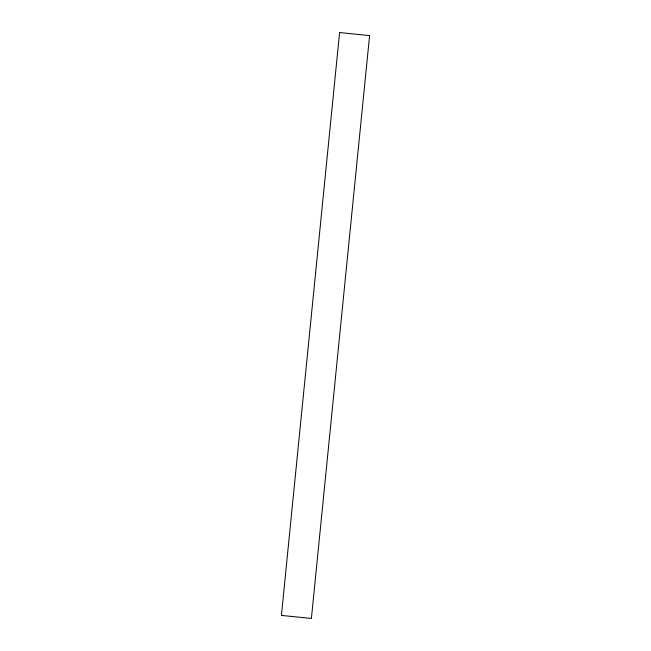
<?xml version="1.0" encoding="UTF-8"?>
<svg xmlns="http://www.w3.org/2000/svg" width="651" height="651" viewBox="0 0 651 651"><rect width="100%" height="100%" fill="white"/><g stroke="black" fill="none" stroke-linecap="round" stroke-linejoin="round"><path stroke-width="0.98" d="M339.594 32.55L281.411 615.415L311.406 618.45L369.589 35.585L339.594 32.55"/></g></svg>
